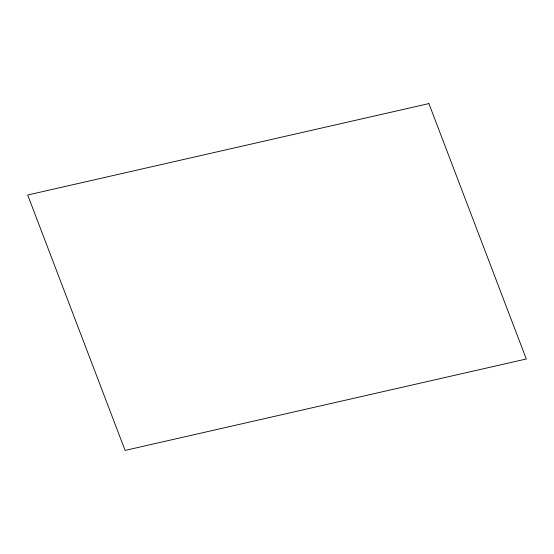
<?xml version="1.0" encoding="UTF-8"?>
<svg xmlns="http://www.w3.org/2000/svg" width="554" height="554" viewBox="0 0 554 554"><rect width="100%" height="100%" fill="white"/><g stroke="black" fill="none" stroke-linecap="round" stroke-linejoin="round"><path stroke-width="0.83" d="M428.907 103.591L27.7 195.008L125.093 450.409L526.3 358.992L428.907 103.591"/></g></svg>
